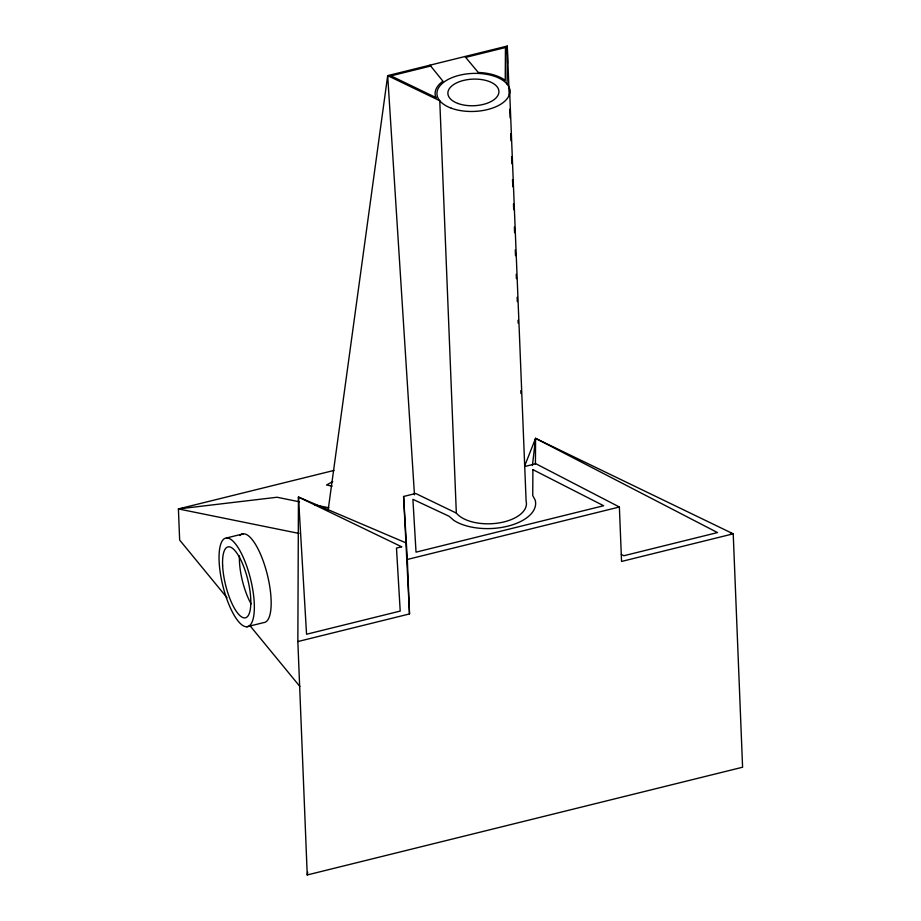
<?xml version="1.0" encoding="UTF-8"?>
<svg xmlns="http://www.w3.org/2000/svg" width="921" height="921" viewBox="0 0 921 921"><rect width="100%" height="100%" fill="white"/><g stroke="black" fill="none" stroke-linecap="round" stroke-linejoin="round"><path stroke-width="1.38" d="M524.544 466.245L535.573 438.361L733.22 533.823L742.591 767.228L307.234 874.95L297.851 641.557L298.45 497.041L406.046 542.906M507.057 84.099L507.275 46.05L387.683 75.637L328.152 510.073M535.423 463.977L535.573 438.361L717.482 532.568L623.839 555.743L621.307 554.43M532.43 465.496L535.573 438.361M307.234 874.95L307.695 872.129M332.757 481.591L326.552 484.999L332.159 486.138M430.706 66.024L390.93 75.867L436.255 97.718L435.449 96.21A38.325 19.974 -2.3 0 1 442.943 81.209L430.003 65.172M465.669 57.378L505.445 47.535L505.249 80.645L503.718 79.321A38.325 19.974 -2.3 0 0 478.275 72.46L464.955 56.526M333.989 470.435L178.409 508.933L179.653 540.051L227.015 597.729M226.543 537.968L243.363 533.812M297.851 641.557L409.511 613.927L403.605 496.477L415.67 493.483L456.332 513.089A36.483 19.007 -2.3 0 0 499.539 522.84A36.483 19.007 -2.3 0 0 526.11 501.151L509.555 88.819M525.131 466.406L535.861 463.747L619.373 506.999L621.56 561.453L733.22 533.823L730.399 533.282M409.511 613.927L407.324 559.461L619.373 506.999M246.84 626.764A45.613 14.264 76.1 0 0 244.134 559.392A45.613 14.264 76.1 0 0 219.106 560.947A45.613 14.264 76.1 0 0 246.84 626.764L263.659 622.608A45.613 14.264 76.1 0 0 266.514 571.527A45.613 14.264 76.1 0 0 239.967 535.55M299.44 501.807L277.037 497.248L178.409 508.933L299.014 533.432M314.832 504.927L328.843 507.782M249.787 625.463L299.878 686.456M414.462 494.83L387.683 75.637L439.766 100.746L456.332 513.089M403.605 496.477L407.324 559.461M509.198 94.863L507.275 46.05L507.563 63.296M509.762 109.219L510.096 117.842M510.718 133.637L510.994 140.809M511.615 156.605L511.903 163.788M512.513 179.572L512.801 186.756M513.481 203.99L513.699 209.723M514.379 226.957L514.609 232.702M515.276 249.925L515.507 255.67M516.232 274.343L516.405 278.649M517.142 297.31L517.303 301.616M518.039 320.278L518.155 323.156M520.802 390.631L520.918 393.509M251.076 603.831A36.483 11.409 76.1 0 1 239.437 555.916M532.891 469.641L532.741 495.544L535.228 500.241A45.693 23.808 -2.3 0 1 507.598 526.213A45.693 23.808 -2.3 0 1 453.846 520.388L449.068 516.244L412.907 499.32L416.027 552.151L603.635 505.733L532.891 469.641M401.66 546.798L396.479 548.076L400.209 611.072L306.555 634.247L298.45 497.041L401.66 546.798M451.313 108.206A36.483 19.007 -2.3 0 0 509.589 93.781A36.483 19.007 -2.3 0 0 459.337 75.292A36.483 19.007 -2.3 0 0 451.313 108.206M457.944 103.474A25.546 13.308 -2.3 0 0 498.733 93.378A25.546 13.308 -2.3 0 0 463.562 80.426A25.546 13.308 -2.3 0 0 457.944 103.474M222.617 565.229A36.483 11.409 76.1 0 0 244.813 617.887A36.483 11.409 76.1 0 0 242.649 563.986A36.483 11.409 76.1 0 0 222.617 565.229"/></g></svg>
